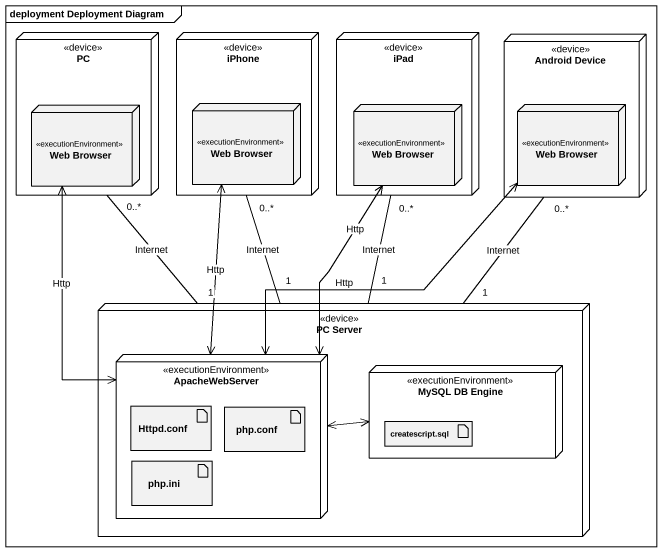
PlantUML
@startuml
mainframe deployment Deployment Diagram
node PC <<device>> {
  node "Web Browser" as Web_Browser <<executionEnvironment>>
}
node iPhone <<device>> {
  node "Web Browser" as Web_Browser_2 <<executionEnvironment>>
}
node iPad <<device>> {
  node "Web Browser" as Web_Browser_3 <<executionEnvironment>>
}
node "Android Device" as Android_Device <<device>> {
  node "Web Browser" as Web_Browser_4 <<executionEnvironment>>
}
node "PC Server" as PC_Server <<device>> {
  node ApacheWebServer <<executionEnvironment>> {
    artifact "Httpd.conf" as Httpd_conf
    artifact "php.conf" as php_conf
    artifact "php.ini" as php_ini
  }
  node "MySQL DB Engine" as MySQL_DB_Engine <<executionEnvironment>> {
    artifact "createscript.sql" as createscript_sql
  }
}
PC "0..*" -- "1" PC_Server : Internet
iPhone "0..*" -- "1" PC_Server : Internet
iPad "0..*" -- "1" PC_Server : Internet
Android_Device "0..*" -- "1" PC_Server : Internet
ApacheWebServer <-up-> Web_Browser : Http
ApacheWebServer <-up-> Web_Browser_2 : Http
ApacheWebServer <-up-> Web_Browser_3 : Http
ApacheWebServer <-up-> Web_Browser_4 : Http
ApacheWebServer <-right-> MySQL_DB_Engine
@enduml
